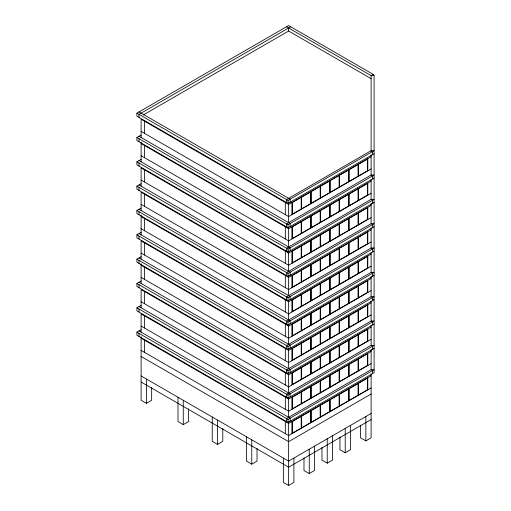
<?xml version="1.0" encoding="UTF-8"?>
<svg xmlns="http://www.w3.org/2000/svg" width="511" height="511" viewBox="0 0 511 511"><rect width="100%" height="100%" fill="white"/><g stroke="black" fill="none" stroke-linecap="round" stroke-linejoin="round"><path stroke-width="0.77" d="M374.097 153.734L288.012 203.435L136.903 116.189L136.903 113.148L288.632 25.55L373.222 74.389L374.097 75.609L374.097 372.736L288.012 422.437L136.903 335.19L136.903 332.15L141.081 329.742M290.74 26.764L139.011 114.368L139.011 117.409M143.189 114.994L288.632 31.024L371.114 78.649M374.097 178.071L288.012 227.765L136.903 140.525L136.903 137.485L141.081 135.07M374.097 202.401L288.012 252.102L136.903 164.855L136.903 161.815L141.081 159.406M374.097 226.737L288.012 276.432L136.903 189.191L136.903 186.151L141.081 183.736M374.097 251.067L288.012 300.768L136.903 213.528L136.903 210.481L141.081 208.073M373.222 74.389L371.114 75.609L286.524 26.764M374.097 275.403L288.012 325.098L136.903 237.858L136.903 234.817L141.081 232.403M372.608 299.733L374.097 299.733L288.012 349.435L136.903 262.194L136.903 259.147L141.081 256.739M374.097 324.07L288.012 373.771L136.903 286.524L136.903 283.484L141.081 281.076M136.903 113.148L288.012 200.395L374.097 150.694L371.114 150.694L286.524 199.533L286.524 202.573M371.114 156.775L288.632 204.4L141.119 119.235L141.119 137.485M371.114 168.943L288.632 216.568L141.119 131.397M374.097 348.4L288.012 398.101L136.903 310.86L136.903 307.82L141.081 305.406M136.903 137.485L288.012 224.725L374.097 175.024L371.114 175.024L286.524 223.863L286.524 226.91M371.114 181.111L288.632 228.73L141.119 143.565M371.114 193.279L288.632 240.898L141.119 155.734M136.903 161.815L288.012 249.061L374.097 199.36L371.114 199.36L286.524 248.199L286.524 251.24M371.114 205.441L288.632 253.066L141.119 167.902L141.119 186.151M371.114 217.609L288.632 265.235L141.119 180.064M136.903 186.151L288.012 273.391L374.097 223.69L371.114 223.69L286.524 272.529L286.524 275.576M371.114 229.778L288.632 277.396L141.119 192.232L141.119 210.481M371.114 241.946L288.632 289.565L141.119 204.4M136.903 210.481L288.012 297.728L374.097 248.027L371.114 248.027L286.524 296.865L286.524 299.906M371.114 254.108L288.632 301.733L141.119 216.568M371.114 266.276L288.632 313.901L141.119 228.73M141.119 336.711L141.119 400.285L146.389 403.326L151.652 400.285L151.652 387.587M136.903 234.817L288.012 322.058L374.097 272.363L371.114 272.363L286.524 321.202L286.524 324.242M371.114 278.444L288.632 326.063L141.119 240.898L141.119 259.147M371.114 290.612L288.632 338.231L141.119 253.066M136.903 259.147L288.012 346.394L374.097 296.693L371.114 296.693L286.524 345.532L286.524 348.572M371.114 302.774L288.632 350.399L141.119 265.235M371.114 314.942L288.632 362.567L141.119 277.403M177.994 397.245L177.994 421.575L183.264 424.615L188.533 421.575L188.533 408.883M136.903 283.484L288.012 370.724L374.097 321.029L371.114 321.029L286.524 369.868L286.524 372.909M371.114 327.11L288.632 374.735L141.119 289.565L141.119 307.82M371.114 339.278L288.632 386.897L141.119 301.733M136.903 307.82L288.012 395.06L374.097 345.359L371.114 345.359L286.524 394.198L286.524 397.239M371.114 351.447L288.632 399.065L141.119 313.901L141.119 332.15M212.237 417.014L212.237 441.344L217.507 444.385L222.777 441.344L222.777 428.652M371.114 363.608L288.632 411.234L141.119 326.069M136.903 332.15L288.012 419.39L374.097 369.696L371.114 369.696L286.524 418.535L286.524 421.575M371.114 375.777L288.632 423.402L141.119 338.231M371.114 387.945L288.632 435.564L141.119 350.399M371.114 394.026L288.632 441.651L141.119 356.486M246.487 436.784L246.487 461.12L251.751 464.16L257.02 461.12L257.02 448.422M371.114 413.495L288.632 461.114L141.119 375.949M371.114 419.576L288.632 467.201L141.119 382.036M283.362 458.073L283.362 482.41L288.632 485.45L293.902 482.41L293.902 458.073M303.981 457.805L303.981 470.503L309.251 473.544L314.521 470.503L314.521 446.167M321.968 447.425L321.968 460.117L327.238 463.158L332.508 460.117L332.508 435.787M339.956 437.039L339.956 449.731L345.225 452.778L350.495 449.731L350.495 425.401M360.581 425.133L360.581 437.825L365.85 440.872L371.114 437.825L371.114 373.911M374.097 75.609L371.114 75.609L371.114 151.365M371.114 150.694L372.608 151.55L372.608 154.597M139.011 111.935L290.12 199.175L290.12 202.215M139.011 136.265L290.12 223.511L290.12 226.552M139.011 160.601L290.12 247.841L290.12 250.882M139.011 184.931L290.12 272.178L290.12 275.218M139.011 209.267L290.12 296.508L290.12 299.548M139.011 233.597L290.12 320.844L290.12 323.885M139.011 257.934L290.12 345.174L290.12 348.221M139.011 282.264L290.12 369.51L290.12 372.551M139.011 306.6L290.12 393.84L290.12 396.887M139.011 330.936L290.12 418.177L290.12 421.217M372.608 178.927L372.608 175.886L371.114 175.024L371.114 154.75M372.608 203.263L372.608 200.223L371.114 199.36L371.114 179.457M372.608 227.593L372.608 224.553L371.114 223.69L371.114 203.416M372.608 251.929L372.608 248.889L371.114 248.027L371.114 227.778M372.608 276.259L372.608 273.219L371.114 272.363L371.114 252.46M372.608 300.596L372.608 297.555L371.114 296.693L371.114 276.419M372.608 324.926L372.608 321.885L371.114 321.029L371.114 301.126M372.608 349.262L372.608 346.222L371.114 345.359L371.114 325.085M372.608 373.598L372.608 370.552L371.114 369.696L371.114 349.422M367.805 158.685L367.805 170.853M367.805 183.021L367.805 195.189M367.805 207.351L367.805 219.519M367.805 231.687L367.805 243.856M367.805 256.017L367.805 268.186M367.805 280.354L367.805 292.522M367.805 304.684L367.805 316.852M367.805 329.02L367.805 341.188M367.805 353.357L367.805 365.518M367.805 377.686L367.805 389.855M365.85 416.535L365.85 440.872M358.326 164.159L358.326 176.327M358.326 188.495L358.326 200.663M358.326 212.832L358.326 224.993M358.326 237.161L358.326 249.33M358.326 261.498L358.326 273.66M358.326 285.828L358.326 297.996M358.326 310.164L358.326 322.326M358.326 334.494L358.326 346.662M358.326 358.831L358.326 370.999M358.326 383.161L358.326 395.329M348.841 169.639L348.841 181.801M348.841 193.969L348.841 206.137M348.841 218.306L348.841 230.467M348.841 242.636L348.841 254.804M348.841 266.972L348.841 279.14M348.841 291.302L348.841 303.47M348.841 315.638L348.841 327.807M348.841 339.968L348.841 352.136M348.841 364.305L348.841 376.473M348.841 388.641L348.841 400.803M345.225 428.442L345.225 452.778M339.355 175.113L339.355 187.281M339.355 199.443L339.355 211.611M339.355 223.78L339.355 235.948M339.355 248.11L339.355 260.278M339.355 272.446L339.355 284.614M339.355 296.782L339.355 308.944M339.355 321.112L339.355 333.281M339.355 345.449L339.355 357.611M339.355 369.779L339.355 381.947M339.355 394.115L339.355 406.277M329.876 180.587L329.876 192.756M329.876 204.924L329.876 217.086M329.876 229.254L329.876 241.422M329.876 253.59L329.876 265.752M329.876 277.92L329.876 290.088M329.876 302.257L329.876 314.418M329.876 326.586L329.876 338.755M329.876 350.923L329.876 363.091M329.876 375.253L329.876 387.421M329.876 399.589L329.876 411.757M327.238 438.828L327.238 463.158M320.391 186.061L320.391 198.23M320.391 210.398L320.391 222.56M320.391 234.728L320.391 246.896M320.391 259.064L320.391 271.232M320.391 283.394L320.391 295.562M320.391 307.731L320.391 319.899M320.391 332.061L320.391 344.229M320.391 356.397L320.391 368.565M320.391 380.733L320.391 392.895M320.391 405.063L320.391 417.232M310.905 191.536L310.905 203.704M310.905 215.872L310.905 228.04M310.905 240.202L310.905 252.37M310.905 264.538L310.905 276.707M310.905 288.875L310.905 301.036M310.905 313.205L310.905 325.373M310.905 337.541L310.905 349.703M310.905 361.871L310.905 374.039M310.905 386.207L310.905 398.369M310.905 410.537L310.905 422.706M309.251 449.214L309.251 473.544M301.426 197.016L301.426 209.178M301.426 221.346L301.426 233.514M301.426 245.682L301.426 257.844M301.426 270.012L301.426 282.181M301.426 294.349L301.426 306.511M301.426 318.679L301.426 330.847M301.426 343.015L301.426 355.183M301.426 367.345L301.426 379.513M301.426 391.682L301.426 403.85M301.426 416.011L301.426 428.18M291.941 202.49L291.941 214.652M291.941 226.82L291.941 238.988M291.941 251.157L291.941 263.325M291.941 275.486L291.941 287.655M291.941 299.823L291.941 311.991M291.941 324.153L291.941 336.321M291.941 348.489L291.941 360.657M291.941 372.826L291.941 384.987M291.941 397.156L291.941 409.324M291.941 421.492L291.941 433.654M288.632 27.984L288.632 31.024M288.632 202.88L288.632 222.649M288.632 227.21L288.632 246.979M288.632 250.786L288.632 271.315M288.632 275.876L288.632 295.652M288.632 300.213L288.632 319.982M288.632 324.542L288.632 344.318M288.632 348.879L288.632 368.648M288.632 372.449L288.632 392.985M288.632 397.545L288.632 417.315M288.632 421.882L288.632 485.45M288.012 200.395L288.012 203.435M288.012 224.725L288.012 227.765M288.012 249.061L288.012 252.102M288.012 273.391L288.012 276.432M288.012 297.728L288.012 300.768M288.012 322.058L288.012 325.098M288.012 346.394L288.012 349.435M288.012 370.724L288.012 373.771M288.012 395.06L288.012 398.101M288.012 419.39L288.012 422.437M285.323 202.49L285.323 214.652M285.323 226.82L285.323 238.988M285.323 251.157L285.323 263.325M285.323 275.486L285.323 287.655M285.323 299.823L285.323 311.991M285.323 324.153L285.323 336.321M285.323 348.489L285.323 360.657M285.323 372.826L285.323 384.987M285.323 397.156L285.323 409.324M285.323 421.492L285.323 433.654M251.751 439.824L251.751 464.16M217.507 420.055L217.507 444.385M183.264 400.285L183.264 424.615M146.389 378.99L146.389 403.326M144.428 121.145L144.428 133.307M144.428 145.475L144.428 157.644M144.428 169.812L144.428 181.973M144.428 194.142L144.428 206.31M144.428 218.478L144.428 230.646M144.428 242.808L144.428 254.976M144.428 267.144L144.428 279.313M144.428 291.474L144.428 303.643M144.428 315.811L144.428 327.979M144.428 340.141L144.428 352.309M141.119 142.045L141.119 161.815M141.119 215.048L141.119 234.817M141.119 263.714L141.119 283.484M139.011 138.698L139.011 141.739M139.011 163.035L139.011 166.075M139.011 187.365L139.011 190.405M139.011 211.701L139.011 214.741M139.011 236.031L139.011 239.078M139.011 260.367L139.011 263.408M139.011 284.697L139.011 287.744M139.011 309.034L139.011 312.074M139.011 333.37L139.011 336.41M301.215 197.38L292.362 202.49L292.362 214.166L301.215 209.056L301.215 197.38M310.694 191.9L301.637 197.137L301.637 208.814L310.694 203.582L310.694 191.9M320.18 186.426L311.116 191.657L311.116 203.34L320.18 198.108L320.18 186.426M329.665 180.951L320.601 186.183L320.601 197.866L329.665 192.634L329.665 180.951M339.144 175.477L330.087 180.709L330.087 192.392L339.144 187.16L339.144 175.477M348.63 170.003L339.566 175.235L339.566 186.911L348.63 181.68L348.63 170.003M358.115 164.529L349.051 169.761L349.051 181.437L358.115 176.206L358.115 164.529M367.383 159.17L358.537 164.28L358.537 175.963L367.383 170.853L367.383 159.17M301.215 221.71L292.362 226.82L292.362 238.503L301.215 233.393L301.215 221.71M310.694 216.236L301.637 221.467L301.637 233.15L310.694 227.919L310.694 216.236M320.18 210.762L311.116 215.993L311.116 227.676L320.18 222.438L320.18 210.762M329.665 205.288L320.601 210.519L320.601 222.196L329.665 216.964L329.665 205.288M339.144 199.807L330.087 205.045L330.087 216.721L339.144 211.49L339.144 199.807M348.63 194.333L339.566 199.565L339.566 211.247L348.63 206.016L348.63 194.333M358.115 188.859L349.051 194.091L349.051 205.773L358.115 200.542L358.115 188.859M367.383 183.506L358.537 188.616L358.537 200.299L367.383 195.189L367.383 183.506M301.215 246.047L292.362 251.157L292.362 262.833L301.215 257.723L301.215 246.047M310.694 240.572L301.637 245.804L301.637 257.48L310.694 252.249L310.694 240.572M320.18 235.092L311.116 240.323L311.116 252.006L320.18 246.775L320.18 235.092M329.665 229.618L320.601 234.849L320.601 246.532L329.665 241.301L329.665 229.618M339.144 224.144L330.087 229.375L330.087 241.058L339.144 235.827L339.144 224.144M348.63 218.67L339.566 223.901L339.566 235.584L348.63 230.346L348.63 218.67M358.115 213.196L349.051 218.427L349.051 230.103L358.115 224.872L358.115 213.196M367.383 207.843L358.537 212.953L358.537 224.629L367.383 219.519L367.383 207.843M301.215 270.376L292.362 275.486L292.362 287.169L301.215 282.059L301.215 270.376M310.694 264.902L301.637 270.134L301.637 281.817L310.694 276.585L310.694 264.902M320.18 259.428L311.116 264.66L311.116 276.342L320.18 271.111L320.18 259.428M329.665 253.954L320.601 259.186L320.601 270.862L329.665 265.631L329.665 253.954M339.144 248.48L330.087 253.712L330.087 265.388L339.144 260.156L339.144 248.48M348.63 243L339.566 248.231L339.566 259.914L348.63 254.682L348.63 243M358.115 237.526L349.051 242.757L349.051 254.44L358.115 249.208L358.115 237.526M367.383 232.173L358.537 237.283L358.537 248.966L367.383 243.856L367.383 232.173M301.215 294.713L292.362 299.823L292.362 311.499L301.215 306.389L301.215 294.713M310.694 289.239L301.637 294.47L301.637 306.146L310.694 300.915L310.694 289.239M320.18 283.758L311.116 288.996L311.116 300.672L320.18 295.441L320.18 283.758M329.665 278.284L320.601 283.516L320.601 295.198L329.665 289.967L329.665 278.284M339.144 272.81L330.087 278.041L330.087 289.724L339.144 284.493L339.144 272.81M348.63 267.336L339.566 272.567L339.566 284.25L348.63 279.019L348.63 267.336M358.115 261.862L349.051 267.093L349.051 278.77L358.115 273.538L358.115 261.862M367.383 256.509L358.537 261.619L358.537 273.296L367.383 268.186L367.383 256.509M301.215 319.043L292.362 324.153L292.362 335.836L301.215 330.726L301.215 319.043M310.694 313.569L301.637 318.8L301.637 330.483L310.694 325.252L310.694 313.569M320.18 308.095L311.116 313.326L311.116 325.009L320.18 319.777L320.18 308.095M329.665 302.621L320.601 307.852L320.601 319.535L329.665 314.297L329.665 302.621M339.144 297.147L330.087 302.378L330.087 314.054L339.144 308.823L339.144 297.147M348.63 291.666L339.566 296.904L339.566 308.58L348.63 303.349L348.63 291.666M358.115 286.192L349.051 291.423L349.051 303.106L358.115 297.875L358.115 286.192M367.383 280.839L358.537 285.949L358.537 297.632L367.383 292.522L367.383 280.839M301.215 343.379L292.362 348.489L292.362 360.172L301.215 355.062L301.215 343.379M310.694 337.905L301.637 343.137L301.637 354.813L310.694 349.581L310.694 337.905M320.18 332.431L311.116 337.662L311.116 349.339L320.18 344.107L320.18 332.431M329.665 326.951L320.601 332.182L320.601 343.865L329.665 338.633L329.665 326.951M339.144 321.476L330.087 326.708L330.087 338.391L339.144 333.159L339.144 321.476M348.63 316.002L339.566 321.234L339.566 332.917L348.63 327.685L348.63 316.002M358.115 310.528L349.051 315.76L349.051 327.436L358.115 322.205L358.115 310.528M367.383 305.176L358.537 310.286L358.537 321.962L367.383 316.852L367.383 305.176M301.215 367.709L292.362 372.826L292.362 384.502L301.215 379.392L301.215 367.709M310.694 362.235L301.637 367.466L301.637 379.149L310.694 373.918L310.694 362.235M320.18 356.761L311.116 361.992L311.116 373.675L320.18 368.444L320.18 356.761M329.665 351.287L320.601 356.518L320.601 368.201L329.665 362.97L329.665 351.287M339.144 345.813L330.087 351.044L330.087 362.721L339.144 357.489L339.144 345.813M348.63 340.339L339.566 345.57L339.566 357.246L348.63 352.015L348.63 340.339M358.115 334.858L349.051 340.09L349.051 351.772L358.115 346.541L358.115 334.858M367.383 329.506L358.537 334.616L358.537 346.298L367.383 341.188L367.383 329.506M301.215 392.046L292.362 397.156L292.362 408.838L301.215 403.728L301.215 392.046M310.694 386.572L301.637 391.803L301.637 403.486L310.694 398.248L310.694 386.572M320.18 381.097L311.116 386.329L311.116 398.005L320.18 392.774L320.18 381.097M329.665 375.617L320.601 380.855L320.601 392.531L329.665 387.3L329.665 375.617M339.144 370.143L330.087 375.374L330.087 387.057L339.144 381.826L339.144 370.143M348.63 364.669L339.566 369.9L339.566 381.583L348.63 376.352L348.63 364.669M358.115 359.195L349.051 364.426L349.051 376.109L358.115 370.871L358.115 359.195M367.383 353.842L358.537 358.952L358.537 370.628L367.383 365.518L367.383 353.842M301.215 416.382L292.362 421.492L292.362 433.168L301.215 428.058L301.215 416.382M310.694 410.901L301.637 416.133L301.637 427.816L310.694 422.584L310.694 410.901M320.18 405.427L311.116 410.659L311.116 422.342L320.18 417.11L320.18 405.427M329.665 399.953L320.601 405.185L320.601 416.867L329.665 411.636L329.665 399.953M339.144 394.479L330.087 399.711L330.087 411.393L339.144 406.156L339.144 394.479M348.63 389.005L339.566 394.237L339.566 405.913L348.63 400.681L348.63 389.005M358.115 383.525L349.051 388.762L349.051 400.439L358.115 395.207L358.115 383.525M367.383 378.172L358.537 383.282L358.537 394.965L367.383 389.855L367.383 378.172"/></g></svg>
